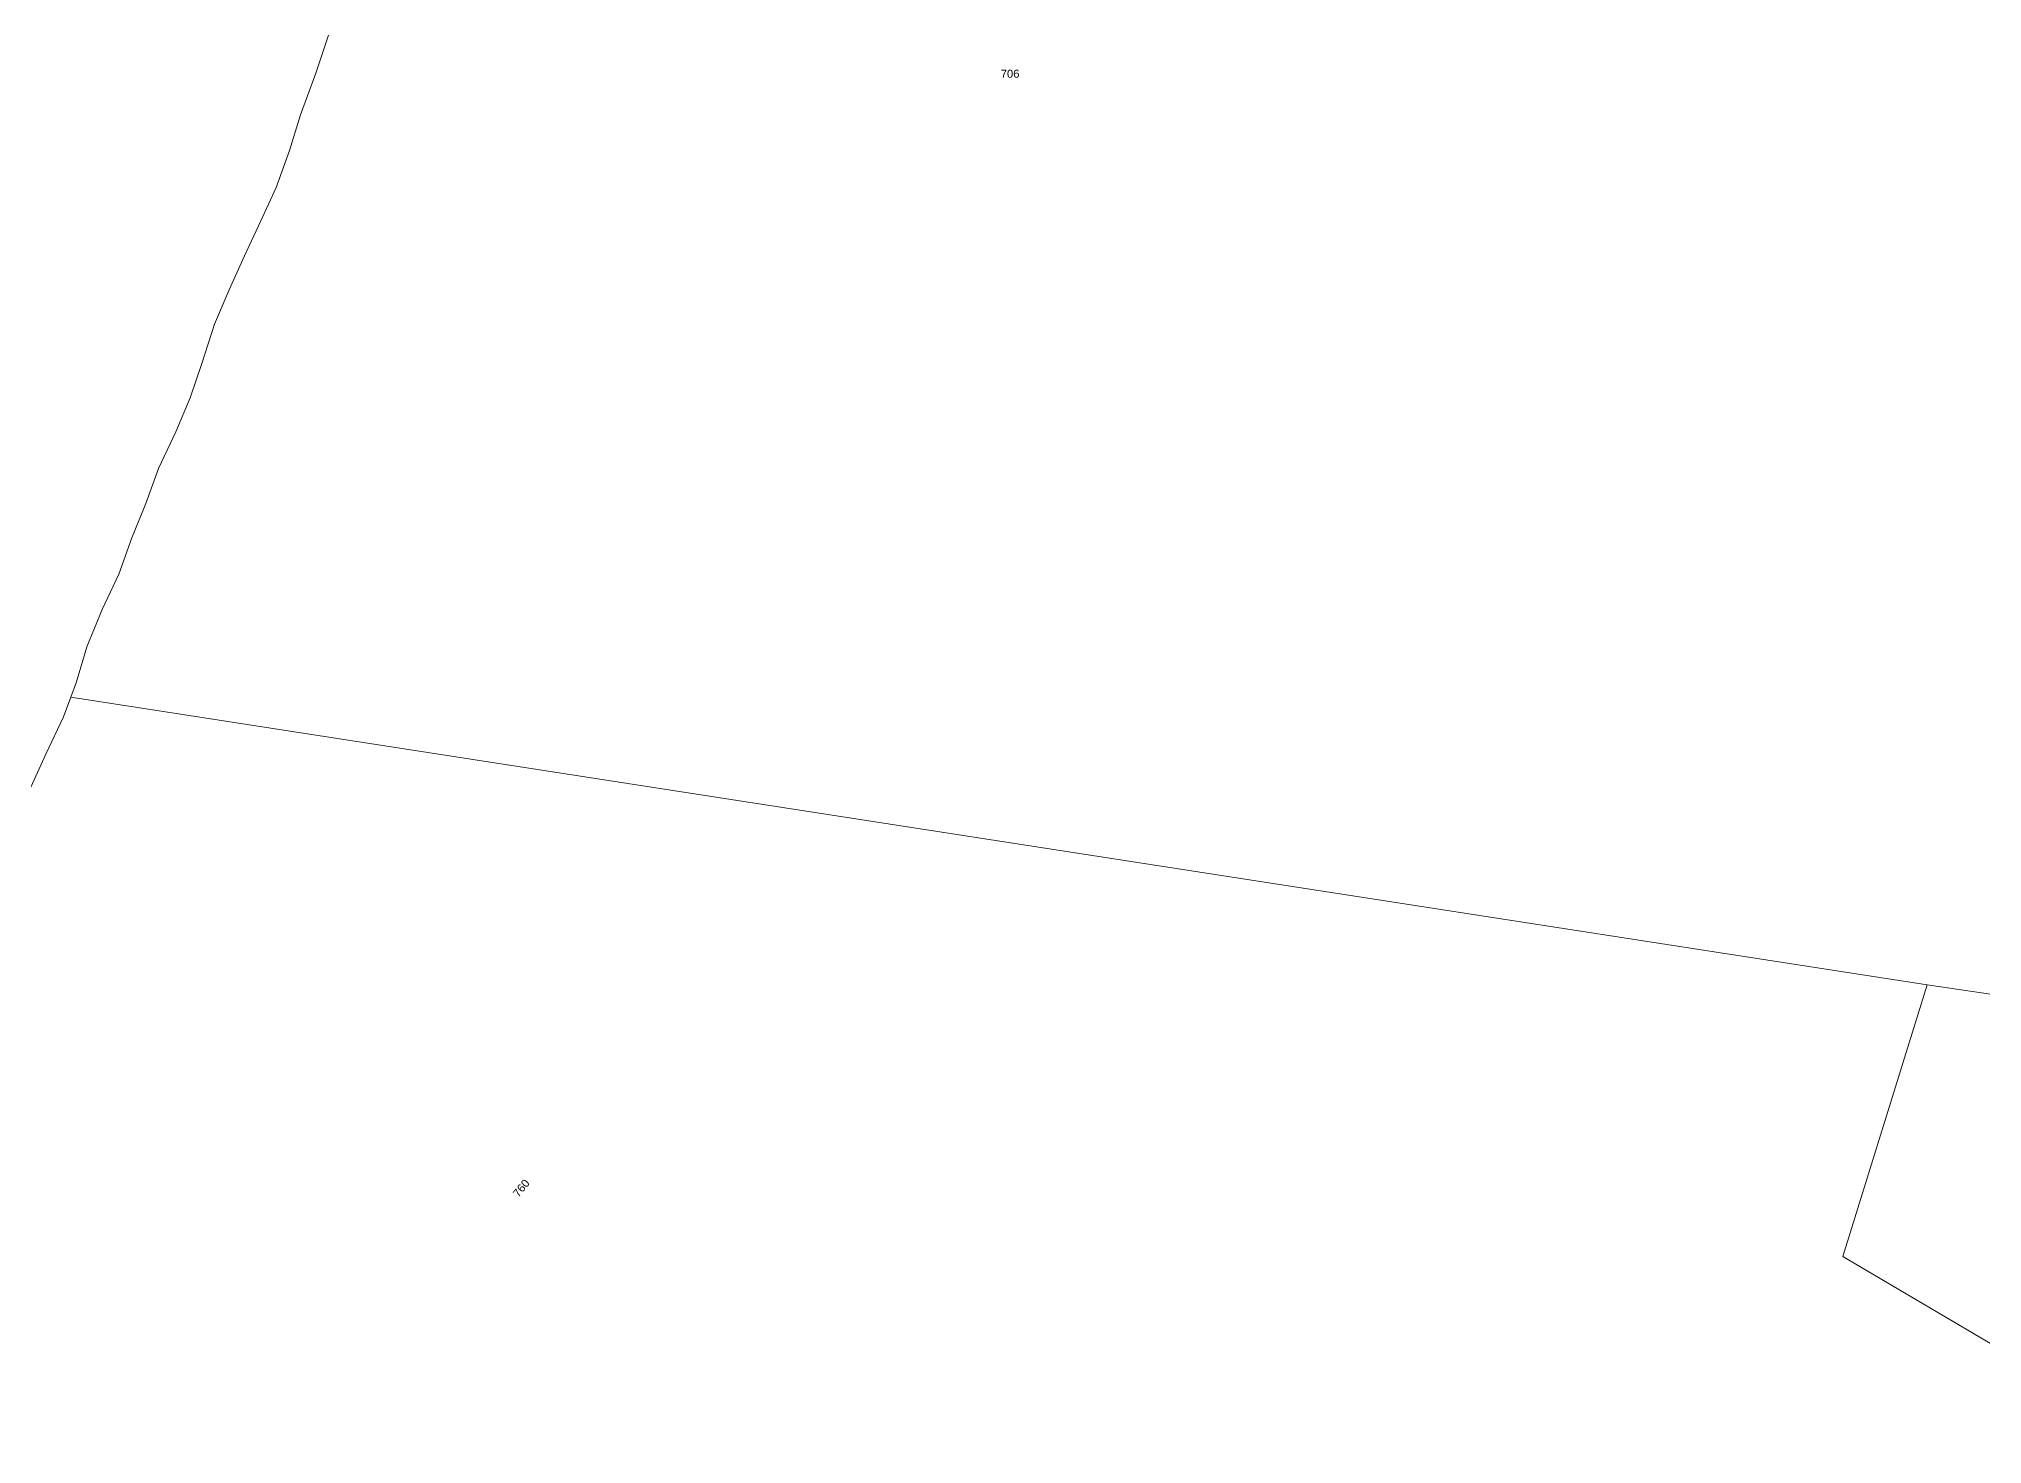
# Model space of a CAD drawing. Header units: metres. Extents: x 284044 to 286251, y 6274170 to 6277073.
# Drawn here: x 284404.8 to 284841.9, y 6275562.2 to 6275878.3 of the extents above; entities that cross this region are included whole.
import ezdxf

# ---------------------------------------------------------------- set-up
doc = ezdxf.new("R2010")
doc.units = ezdxf.units.M
doc.layers.add('Cadastre Land Parcels_SP_EXT', color=9, linetype='Continuous', lineweight=5)
doc.styles.get("Standard").update_dxf_attribs({"font": 'arial.ttf'})

msp = doc.modelspace()

# ---------------------------------------------------------------- linework, layer by layer
at = {"layer": 'Cadastre Land Parcels_SP_EXT', "linetype": 'Continuous'}
for points in [[(284469.91, 6275879.07), (284467.05, 6275870.53), (284463.6, 6275861.18), (284461.15, 6275853.15), (284458.19, 6275844.82), (284454.72, 6275837.29), (284451.06, 6275829.45), (284447.59, 6275821.82), (284444.32, 6275814.1), (284441.47, 6275805.25), (284438.82, 6275797.53), (284435.55, 6275789.9), (284431.68, 6275781.66), (284428.82, 6275773.73), (284425.66, 6275766), (284422.8, 6275757.88), (284419.03, 6275749.94), (284415.57, 6275741.5), (284413.22, 6275733.67), (284411.98, 6275730.22), (284617.56, 6275698.34), (284829.58, 6275665.47), (285036.78, 6275634.99)], [(284848.39, 6275582.15), (284810.59, 6275604.38), (284829.58, 6275665.47), (284829.58, 6275665.47), (284617.56, 6275698.34), (284411.98, 6275730.22), (284410.31, 6275725.81), (284406.33, 6275717.41), (284402.56, 6275709.11)]]:
    msp.add_lwpolyline(points, dxfattribs=at)
msp.add_lwpolyline([(285144.58, 6275611.55), (285036.78, 6275634.99), (284829.58, 6275665.47), (284810.59, 6275604.38), (284848.39, 6275582.15), (285084.61, 6275538.18), (285144.58, 6275611.55)], close=True, dxfattribs=at)

# ---------------------------------------------------------------- texts
at = {"layer": 'Cadastre Land Parcels_SP_EXT'}
msp.add_text('706', height=1.8, dxfattribs=at).set_placement((284621.16, 6275869.51))
msp.add_text('760', height=1.8, rotation=50.8828, dxfattribs=at).set_placement((284512.67, 6275617.59))

doc.saveas('drawing.dxf')
